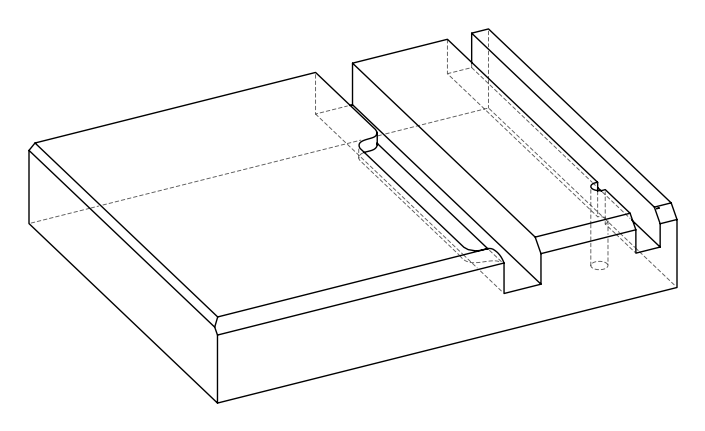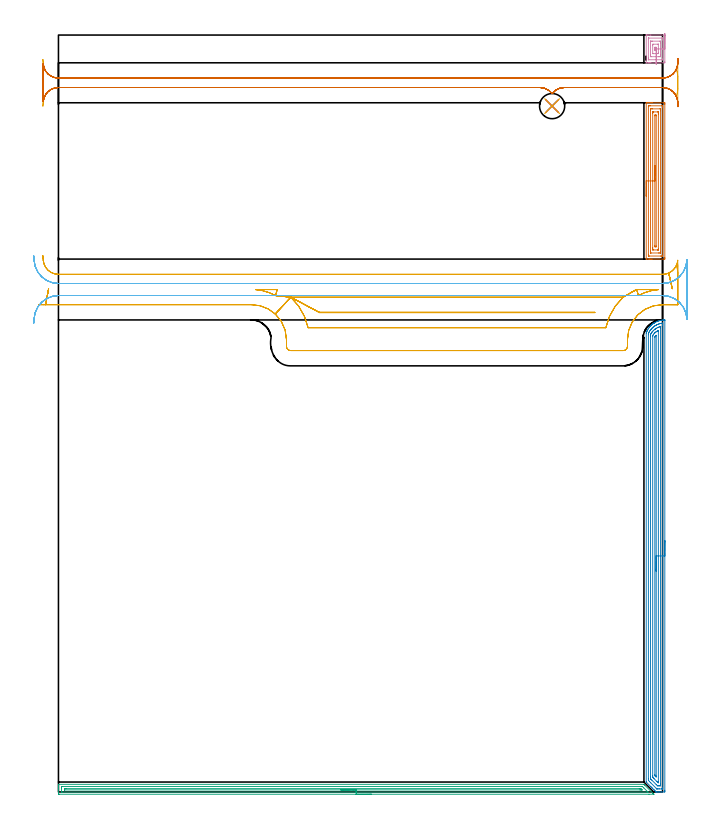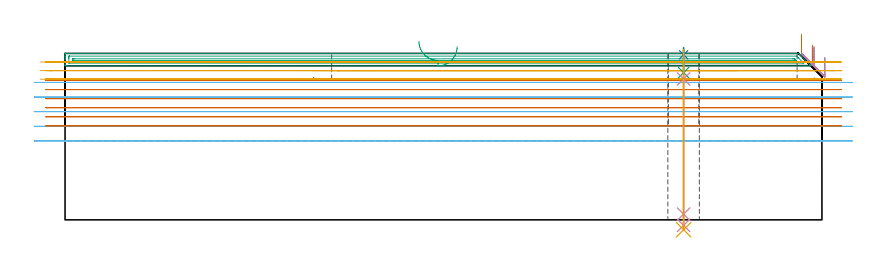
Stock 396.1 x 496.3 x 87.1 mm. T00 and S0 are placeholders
(PLAN: 11 operations, 7 tool changes, 65.4 min)
(1 AREA_MILL | FG_CHAMFER_SURFACE | UGT0205_001 | 4.31 min | 8612 mm3)
(2 AREA_MILL_1 | FG_CHAMFER_SURFACE_1 | UGT0205_001 | 12.42 min | 23513 mm3)
(3 AREA_MILL_2 | FG_CHAMFER_SURFACE_2 | UGT0205_001 | 9.47 min | 8150 mm3)
(4 AREA_MILL_3 | FG_CHAMFER_SURFACE_3 | UGT0205_001 | 0.94 min | 1841 mm3)
(5 MILL_OPEN_POCKET | POCKET_OPEN | UGT0201_094 | Follow Part, ap 5, ae 75% | 17.18 min | 451102 mm3)
(6 MILL_RECTANGULAR_SLOT | SLOT_RECTANGULAR | UGT0201_004 | Follow Part, ap 8, ae 75% | 9.43 min | 510513 mm3)
(7 MILL_RECTANGULAR_SLOT_1 | SLOT_RECTANGULAR_1 | UGT0201_094 | Follow Part, ap 5, ae 75% | 10.73 min | 254276 mm3)
(8 SPOT_DRILL | STEP1HOLE | NXT0321_9005460120000 | 0.03 min | 2 mm3)
(9 DRILL_BLIND_HOLE_INTO_CENTER | STEP1HOLE | NXT0301_038 | 0.05 min | 63 mm3)
(10 GUN_DRILL_THROUGH_HOLE | STEP1HOLE | UGT0307_002 | 0.44 min | 1488 mm3)
(11 SPADE_DRILL_TO_ENLARGE_THROUGH_HOLE | STEP1HOLE | UGT0306_007 | 0.38 min | 12643 mm3)
(TOOL UGT0205_001 | Chamfer Mill 20 x 3 x 45 deg. | D20 FL50 Z2)
(TOOL UGT0201_094 | End mill 20 mm | D20 FL38 Z4)
(TOOL UGT0201_004 | End Mill 32 mm | D32 FL53 Z6)
(TOOL NXT0321_9005460120000 | NC Spot Drill, 142deg, 12mm, Carbide, Uncoated | D12 PA142 FL30 Z2)
(TOOL NXT0301_038 | Carbide Drill 6.7mm [860.1-0670-034A1-MM 2214] | D6.7 PA140 FL53 Z2)
(TOOL UGT0307_002 | Gun Drill 6 mm | D6 PA130 FL24 Z1)
(TOOL UGT0306_007 | Spade Drill 16.5mm | D16.5 PA132 FL10 Z2)
(OP 1 AREA_MILL)
G17 G21 G94 G90
T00 M6
G54
G17 G0 G90 X385.4 Y390.65 S1061 M3
G43 Z97.1 H0
G94 G1 Y390.688 Z96.228 F250.
Y390.802 Z95.363
Y390.991 Z94.512
Y391.253 Z93.68
Y391.587 Z92.874
Y391.99 Z92.1
Y392.458 Z91.364
Y392.99 Z90.672
Y393.579 Z90.029
Y394.222 Z89.439
Y394.914 Z88.908
Y395.65 Z88.44
Y396.424 Z88.037
Y397.23 Z87.703
Y398.062 Z87.441
Y398.913 Z87.252
Y399.778 Z87.138
Y400.65 Z87.1
Y451.784
X385.403 Y451.89 Z87.089
X385.501 Y451.897 Z86.991
X385.607 Y451.9 Z86.891
X386.256 Z86.243
X387.092 Z85.407
X387.551 Z84.945
X387.781 Z84.716
X388.429 Z84.068
X388.658 Z83.839
X389.306 Z83.187
X396.88 Z75.617
X397.204 Y451.896 Z75.293
X397.591 Y451.89 Z74.905
X397.595 Y451.735 Z74.903
X397.599 Y451.339 Z74.901
X397.6 Y450.937 Z74.9
Y350.449
X397.599 Y349.961 Z74.901
X397.595 Y349.564 Z74.903
X397.591 Y349.41 Z74.905
X397.204 Y349.4 Z75.293
X389.306 Z83.187
X388.658 Z83.839
X388.429 Z84.068
X387.781 Z84.716
X387.551 Z84.945
X387.092 Z85.407
X385.607 Z86.891
X385.501 Y349.403 Z86.991
X385.403 Y349.41 Z87.089
X385.4 Y349.516 Z87.1
Y400.65
X386.814 Z85.686
X386.815 Y449.56 Z85.685
X386.816 Y449.747 Z85.684
X386.819 Y449.84 Z85.681
X386.821 Y449.878 Z85.679
X386.882 Y449.89 Z85.618
X387.219 Y449.898 Z85.281
X387.551 Y449.899 Z84.949
X388.094 Y449.9 Z84.406
X395.449 Y449.899 Z77.051
X395.995 Y449.896 Z76.505
X396.124 Y449.89 Z76.376
X396.179 Y449.876 Z76.321
X396.183 Y449.705 Z76.317
X396.184 Y449.56 Z76.316
X396.186 Y448.814 Z76.314
X396.185 Y351.74 Z76.315
X396.184 Y351.553 Z76.316
X396.181 Y351.46 Z76.319
X396.179 Y351.422 Z76.321
X396.118 Y351.41 Z76.382
X395.781 Y351.402 Z76.719
X395.449 Y351.401 Z77.051
X394.906 Y351.4 Z77.594
X387.551 Y351.401 Z84.949
X387.005 Y351.404 Z85.495
X386.876 Y351.41 Z85.624
X386.821 Y351.424 Z85.679
X386.817 Y351.594 Z85.683
X386.816 Y351.74 Z85.684
X386.814 Y352.486 Z85.686
Y400.65
X388.228 Z84.272
X388.229 Y447.095 Z84.271
X388.234 Y447.782 Z84.266
X388.235 Y447.875 Z84.265
X388.32 Y447.892 Z84.18
X388.429 Y447.895 Z84.071
X389.19 Y447.9 Z83.31
X389.306 Z83.194
X394.455 Z78.045
X394.571 Y447.898 Z77.929
X394.688 Y447.894 Z77.812
X394.76 Y447.89 Z77.74
X394.765 Y447.848 Z77.735
X394.767 Y447.782 Z77.733
X394.77 Y447.58 Z77.73
X394.771 Y446.893 Z77.729
X394.772 Y446.69 Z77.728
X394.771 Y354.205 Z77.729
X394.766 Y353.518 Z77.734
X394.765 Y353.425 Z77.735
X394.679 Y353.408 Z77.821
X394.571 Y353.405 Z77.929
X393.81 Y353.4 Z78.69
X393.694 Z78.806
X388.545 Z83.955
X388.429 Y353.402 Z84.071
X388.312 Y353.406 Z84.188
X388.24 Y353.41 Z84.26
X388.235 Y353.452 Z84.265
X388.233 Y353.518 Z84.267
X388.23 Y353.72 Z84.27
X388.229 Y354.407 Z84.271
X388.228 Y354.61 Z84.272
Y400.65
X389.643 Z82.857
Y445.114
X389.646 Y445.659 Z82.854
X389.65 Y445.844 Z82.85
X389.656 Y445.89 Z82.844
X389.699 Y445.894 Z82.801
X389.796 Y445.897 Z82.704
X390.184 Y445.9 Z82.316
X390.286 Z82.214
X392.919 Y445.899 Z79.581
X393.218 Y445.89 Z79.282
X393.351 Y445.88 Z79.149
X393.352 Y445.806 Z79.148
X393.356 Y445.456 Z79.144
X393.357 Y445.114 Z79.143
Y444.566
Y356.186
X393.354 Y355.641 Z79.146
X393.35 Y355.456 Z79.15
X393.344 Y355.409 Z79.156
X393.301 Y355.406 Z79.199
X393.204 Y355.403 Z79.296
X392.816 Y355.4 Z79.684
X392.714 Z79.786
X390.081 Y355.401 Z82.419
X389.782 Y355.41 Z82.718
X389.649 Y355.42 Z82.851
X389.648 Y355.494 Z82.852
X389.644 Y355.844 Z82.856
X389.643 Y356.186 Z82.857
Y356.734
Y400.65
X391.057 Z81.443
Y443.335
X391.061 Y443.89 Z81.439
X391.387 Y443.895 Z81.113
X391.939 Y443.89 Z80.561
X391.943 Y443.335 Z80.557
Y357.965
X391.939 Y357.41 Z80.561
X391.613 Y357.405 Z80.887
X391.061 Y357.41 Z81.439
X391.057 Y357.965 Z81.443
Y357.969
Y400.65
Y401.522 Z81.481
Y402.386 Z81.595
Y403.238 Z81.784
Y404.07 Z82.046
Y404.876 Z82.38
Y405.65 Z82.783
Y406.386 Z83.252
Y407.078 Z83.783
Y407.721 Z84.372
Y408.31 Z85.015
Y408.841 Z85.707
Y409.31 Z86.443
Y409.713 Z87.217
Y410.047 Z88.023
Y410.309 Z88.855
Y410.498 Z89.707
Y410.612 Z90.572
Y410.65 Z91.443
G0 Z97.1
M5
M2
(OP 2 AREA_MILL_1)
G17 G21 G94 G90
T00 M6
G54
G17 G0 G90 X397.6 Y164.753 S1061 M3
G43 Z97.1 H0
Z84.9
G94 G1 Y164.715 Z84.028 F250.
Y164.601 Z83.164
Y164.412 Z82.312
Y164.15 Z81.48
Y163.816 Z80.674
Y163.413 Z79.9
Y162.944 Z79.164
Y162.413 Z78.472
Y161.824 Z77.829
Y161.181 Z77.24
Y160.489 Z76.708
Y159.753 Z76.24
Y158.979 Z75.837
Y158.173 Z75.503
Y157.341 Z75.241
Y156.489 Z75.052
Y155.624 Z74.938
Y154.753 Z74.9
Y1.111
X397.599 Y0.62 Z74.901
X397.596 Y0.222 Z74.902
X397.592 Y0.01 Z74.905
X397.204 Y0. Z75.292
X395.449 Z77.046
X394.035 Z78.462
X393.694 Z78.802
X393.012 Z79.488
X391.975 Z80.524
X391.939 Y0.002 Z80.559
X391.906 Y0.005 Z80.591
X391.878 Y0.025 Z80.62
X391.739 Y0.16 Z80.76
X391.284 Y0.616 Z81.216
X391.061 Y0.837 Z81.435
X390.451 Y1.448 Z82.048
X390.386 Y1.514 Z82.113
X390.184 Y1.714 Z82.312
X389.619 Y2.281 Z82.881
X389.492 Y2.408 Z83.007
X389.306 Y2.592 Z83.19
X388.786 Y3.114 Z83.714
X388.429 Y3.469 Z84.067
X385.721 Y6.178 Z86.777
X385.531 Y6.371 Z86.965
X385.4 Y6.505 Z87.084
Y6.875 Z87.1
Y300.844
X385.404 Y301.07 Z87.089
X385.478 Y301.263 Z87.022
X385.507 Y301.335 Z86.993
X385.635 Y301.645 Z86.865
X385.675 Y301.737 Z86.825
X385.729 Y301.857 Z86.771
X385.796 Y302.009 Z86.702
X385.833 Y302.092 Z86.664
X385.876 Y302.184 Z86.619
X386.049 Y302.534 Z86.45
X386.073 Y302.581 Z86.427
X386.084 Y302.6 Z86.416
X386.566 Y303.429 Z85.932
X386.944 Y304.009 Z85.552
X387.171 Y304.322 Z85.327
X387.489 Y304.726 Z85.01
X387.551 Y304.8 Z84.948
X387.818 Y305.12 Z84.681
X387.927 Y305.241 Z84.573
X387.99 Y305.307 Z84.51
X388.292 Y305.624 Z84.208
X388.426 Y305.758 Z84.073
X388.691 Y306.021 Z83.809
X388.895 Y306.205 Z83.604
X389.171 Y306.44 Z83.328
X389.306 Y306.555 Z83.192
X389.424 Y306.651 Z83.074
X389.563 Y306.765 Z82.936
X389.873 Y307.001 Z82.627
X390.016 Y307.098 Z82.483
X390.184 Y307.212 Z82.313
X390.35 Y307.323 Z82.15
X390.436 Y307.382 Z82.064
X390.459 Y307.396 Z82.041
X390.623 Y307.497 Z81.874
X390.758 Y307.579 Z81.742
X390.944 Y307.694 Z81.556
X391.061 Y307.767 Z81.435
X391.159 Y307.826 Z81.34
X391.27 Y307.894 Z81.229
X392.181 Y308.341 Z80.318
X393.054 Y308.704 Z79.445
X393.28 Y308.787 Z79.219
X393.926 Y308.984 Z78.574
X394.801 Y309.202 Z77.699
X395.529 Y309.332 Z76.971
X395.674 Y309.357 Z76.826
X396.326 Y309.429 Z76.172
X396.54 Y309.452 Z75.958
X396.867 Y309.47 Z75.633
X397.204 Y309.485 Z75.295
X397.593 Y309.503 Z74.907
X397.596 Y309.432 Z74.904
X397.598 Y309.332 Z74.902
X397.6 Y309.13 Z74.9
Y154.753
X396.186 Z76.314
Y2.551
X396.179 Y2.017 Z76.321
X396.159 Y2.01 Z76.341
X396.089 Y2.005 Z76.411
X395.982 Y2.002 Z76.518
X395.849 Y2. Z76.651
X395.449 Z77.051
X394.094 Z78.406
X393.216 Z79.284
X392.816 Y2.003 Z79.684
X392.416 Y2.008 Z80.084
X392.364 Y2.01 Z80.136
X392.332 Y2.03 Z80.168
X392.276 Y2.081 Z80.224
X392.164 Y2.188 Z80.336
X391.942 Y2.408 Z80.558
X388.368 Y5.982 Z84.132
X387.551 Y6.801 Z84.949
X387.48 Y6.875 Z85.02
X386.821 Y7.618 Z85.679
X386.814 Y8.662 Z85.686
Y299.807
X386.821 Y300.51 Z85.679
X386.868 Y300.645 Z85.632
X386.957 Y300.844 Z85.543
X387.15 Y301.252 Z85.35
X387.415 Y301.737 Z85.085
X387.446 Y301.791 Z85.054
X387.465 Y301.825 Z85.035
X387.551 Y301.966 Z84.949
X387.809 Y302.368 Z84.691
X387.981 Y302.631 Z84.519
X388.172 Y302.892 Z84.328
X388.429 Y303.221 Z84.071
X388.564 Y303.387 Z83.936
X388.682 Y303.524 Z83.818
X388.986 Y303.85 Z83.514
X389.306 Y304.183 Z83.194
X389.423 Y304.299 Z83.077
X389.547 Y304.418 Z82.953
X389.894 Y304.713 Z82.606
X390.184 Y304.952 Z82.316
X390.384 Y305.108 Z82.116
X390.657 Y305.311 Z81.843
X390.901 Y305.474 Z81.599
X391.061 Y305.577 Z81.439
X391.447 Y305.812 Z81.053
X391.939 Y306.1 Z80.561
X392.006 Y306.137 Z80.494
X392.141 Y306.205 Z80.359
X392.604 Y306.421 Z79.896
X392.816 Y306.513 Z79.684
X393.226 Y306.68 Z79.274
X393.694 Y306.857 Z78.806
X393.874 Y306.915 Z78.626
X394.508 Y307.098 Z77.992
X394.956 Y307.2 Z77.544
X395.282 Y307.268 Z77.218
X395.449 Y307.296 Z77.051
X396.044 Y307.385 Z76.456
X396.139 Y307.393 Z76.361
X396.179 Y307.386 Z76.321
X396.183 Y307.244 Z76.317
X396.184 Y307.098 Z76.316
X396.186 Y306.348 Z76.314
Y306.205
Y154.753
X394.772 Z77.728
X394.771 Y5.088 Z77.729
X394.77 Y4.885 Z77.73
X394.765 Y4.195 Z77.735
X394.756 Y4.007 Z77.744
X394.571 Y4.005 Z77.929
X393.884 Y4.001 Z78.616
X393.694 Z78.806
X393.003 Y4.004 Z79.497
X392.816 Y4.01 Z79.684
X392.616 Y4.195 Z79.884
X391.939 Y4.862 Z80.561
X389.031 Y7.769 Z83.469
X388.429 Y8.381 Z84.071
X388.291 Y8.525 Z84.209
X388.235 Y8.599 Z84.265
X388.234 Y8.662 Z84.266
X388.231 Y8.864 Z84.269
X388.229 Y9.556 Z84.271
Y9.76 Z84.272
Y299.056 Z84.271
X388.23 Y299.259 Z84.27
X388.235 Y299.95 Z84.265
X388.299 Y300.082 Z84.201
X388.429 Y300.32 Z84.071
X388.621 Y300.648 Z83.879
X388.74 Y300.844 Z83.76
X388.966 Y301.19 Z83.534
X389.306 Y301.653 Z83.194
X389.343 Y301.7 Z83.157
X389.373 Y301.737 Z83.127
X389.76 Y302.169 Z82.74
X390.2 Y302.631 Z82.3
X390.666 Y303.034 Z81.834
X391.061 Y303.353 Z81.439
X391.157 Y303.427 Z81.343
X391.292 Y303.524 Z81.208
X391.688 Y303.779 Z80.812
X391.939 Y303.933 Z80.561
X392.241 Y304.11 Z80.259
X392.815 Y304.419 Z79.685
X393.434 Y304.682 Z79.066
X393.694 Y304.787 Z78.806
X394.071 Y304.927 Z78.429
X394.571 Y305.07 Z77.929
X394.759 Y305.12 Z77.741
X394.766 Y305.113 Z77.734
X394.769 Y305.11 Z77.731
X394.771 Y304.418 Z77.729
Y304.214
X394.772 Y154.753 Z77.728
X393.357 Z79.143
Y6.875
X393.355 Y6.327 Z79.145
X393.351 Y6.141 Z79.149
X393.347 Y6.01 Z79.153
X393.246 Y6.015 Z79.254
X392.816 Y6.437 Z79.684
X392.374 Y6.875 Z80.126
X390.587 Y8.662 Z81.913
X390.184 Y9.068 Z82.316
X389.703 Y9.556 Z82.797
X389.65 Y9.629 Z82.85
X389.647 Y9.694 Z82.853
X389.645 Y9.831 Z82.855
X389.643 Y10.106 Z82.857
Y10.449
Y298.714
X389.645 Y299.056 Z82.855
X389.647 Y299.194 Z82.853
X389.65 Y299.26 Z82.85
X389.675 Y299.312 Z82.825
X389.774 Y299.474 Z82.726
X390.091 Y299.95 Z82.409
X390.131 Y300.004 Z82.369
X390.184 Y300.071 Z82.316
X390.536 Y300.485 Z81.964
X390.869 Y300.844 Z81.631
X390.967 Y300.94 Z81.533
X391.061 Y301.027 Z81.439
X391.438 Y301.354 Z81.062
X391.925 Y301.737 Z80.575
X391.933 Y301.743 Z80.567
X391.939 Y301.747 Z80.561
X392.477 Y302.083 Z80.023
X392.816 Y302.278 Z79.684
X393.042 Y302.401 Z79.458
X393.239 Y302.499 Z79.261
X393.332 Y302.541 Z79.168
X393.351 Y302.548 Z79.149
X393.353 Y302.521 Z79.147
X393.355 Y302.466 Z79.145
X393.357 Y302.367 Z79.143
Y302.08
Y154.753
X391.943 Z80.557
Y10.449
X391.939 Y9.771 Z80.561
X391.255 Y10.449 Z81.245
X391.061 Y10.649 Z81.439
X391.057 Y11.343 Z81.443
Y298.163
X391.061 Y298.483 Z81.439
X391.315 Y298.798 Z81.185
X391.546 Y299.056 Z80.954
X391.74 Y299.259 Z80.76
X391.939 Y299.439 Z80.561
X391.943 Y299.056 Z80.557
Y154.753
Y153.881 Z80.595
Y153.016 Z80.709
Y152.165 Z80.898
Y151.333 Z81.16
Y150.527 Z81.494
Y149.753 Z81.897
Y149.017 Z82.365
Y148.325 Z82.896
Y147.682 Z83.486
Y147.092 Z84.129
Y146.561 Z84.821
Y146.093 Z85.557
Y145.69 Z86.331
Y145.356 Z87.137
Y145.094 Z87.969
Y144.905 Z88.82
Y144.791 Z89.685
Y144.753 Z90.557
G0 Z97.1
M5
M2
(OP 3 AREA_MILL_2)
G17 G21 G94 G90
T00 M6
G54
G17 G0 G90 X205.2 Y-1.5 S1061 M3
G43 Z97.1 H0
Z90.6
G94 G1 X205.162 Z89.728 F250.
X205.048 Z88.864
X204.859 Z88.012
X204.597 Z87.18
X204.263 Z86.374
X203.86 Z85.6
X203.392 Z84.864
X202.861 Z84.172
X202.271 Z83.529
X201.628 Z82.94
X200.936 Z82.409
X200.2 Z81.94
X199.426 Z81.537
X198.62 Z81.203
X197.788 Z80.941
X196.937 Z80.752
X196.072 Z80.638
X195.2 Z80.6
X0.608 Y-1.499 Z80.601
X0.035 Y-1.493 Z80.604
X0.007 Y-1.491 Z80.606
X0. Y-0.922 Z81.175
Y1.75 Z83.844
Y2.318 Z84.415
Y2.641 Z84.737
Y3.209 Z85.305
Y3.531 Z85.626
Y4.175 Z86.275
Y4.582 Z86.681
X0.007 Y4.954 Z87.045
X0.01 Y4.997 Z87.088
X0.162 Y5. Z87.1
X383.544
X383.895 Y4.997 Z87.088
X384.159 Y4.741 Z86.841
X384.48 Y4.422 Z86.519
X389.823 Y-0.922 Z81.176
X389.91 Y-1.009 Z81.09
X390.09 Y-1.189 Z80.91
X390.268 Y-1.367 Z80.73
X390.387 Y-1.488 Z80.61
X390.388 Y-1.496 Z80.602
X390.387 Y-1.499 Z80.599
X390.268 Y-1.5 Z80.6
X387.22
X195.2
Y-0.086 Z82.014
X2.338 Y-0.085 Z82.015
X2.229 Y-0.083 Z82.017
X2.018 Y-0.079 Z82.021
X2.01 Y-0.031 Z82.069
X2.003 Y0.359 Z82.459
X2. Y2.142 Z84.242
Y2.641 Z84.741
X2.001 Y3.031 Z85.131
X2.008 Y3.531 Z85.631
X2.01 Y3.573 Z85.673
X2.174 Y3.581 Z85.681
X2.284 Y3.584 Z85.684
X2.339 Y3.585 Z85.685
X2.393 Y3.586 Z85.686
X382.651 Y3.585 Z85.685
X382.706 Y3.584 Z85.684
X382.815 Y3.579 Z85.679
X382.864 Y3.574 Z85.674
X382.881 Y3.561 Z85.661
X382.916 Y3.531 Z85.631
X383.544 Y2.906 Z85.006
X383.81 Y2.641 Z84.741
X386.222 Y0.229 Z82.329
X386.481 Y-0.031 Z82.069
X386.517 Y-0.069 Z82.031
X386.526 Y-0.08 Z82.02
X386.514 Y-0.082 Z82.018
X386.441 Y-0.084 Z82.016
X386.332 Y-0.086 Z82.014
X386.277
X195.2
Y1.328 Z83.428
X4.178 Y1.329 Z83.429
X4.038 Y1.33 Z83.43
X4.015 Y1.332 Z83.432
X4.01 Y1.334 Z83.434
X4.007 Y1.359 Z83.459
X4.002 Y1.454 Z83.554
X4.001 Y1.572 Z83.672
X4. Y1.75 Z83.85
X4.001 Y1.927 Z84.027
X4.007 Y2.106 Z84.206
X4.01 Y2.154 Z84.254
X4.025 Y2.165 Z84.265
X4.073 Y2.167 Z84.267
X4.178 Y2.169 Z84.269
X4.649 Y2.171 Z84.271
X5.071
X380.866
X381.338 Y2.17 Z84.27
X381.759 Y2.166 Z84.266
X381.814 Y2.165 Z84.265
X381.874 Y2.115 Z84.215
X382. Y1.993 Z84.093
X382.248 Y1.75 Z83.85
X382.651 Y1.345 Z83.445
X382.654 Y1.334 Z83.434
X382.651 Y1.333 Z83.433
X382.18 Y1.33 Z83.43
X381.759 Y1.329 Z83.429
X381.289 Y1.328 Z83.428
X195.2
X194.329 Z83.467
X193.464 Z83.58
X192.612 Z83.769
X191.78 Z84.032
X190.974 Z84.365
X190.2 Z84.768
X189.464 Z85.237
X188.772 Z85.768
X188.129 Z86.357
X187.54 Z87.001
X187.009 Z87.693
X186.54 Z88.428
X186.137 Z89.202
X185.803 Z90.008
X185.541 Z90.84
X185.352 Z91.692
X185.238 Z92.557
X185.2 Z93.428
G0 Z97.1
M5
M2
(OP 4 AREA_MILL_3)
G17 G21 G94 G90
T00 M6
G54
G17 G0 G90 X397.6 Y497.2 S1061 M3
G43 Z97.1 H0
Z84.9
G94 G1 Y497.162 Z84.028 F250.
Y497.048 Z83.164
Y496.859 Z82.312
Y496.597 Z81.48
Y496.263 Z80.674
Y495.86 Z79.9
Y495.392 Z79.164
Y494.86 Z78.472
Y494.271 Z77.829
Y493.628 Z77.24
Y492.936 Z76.708
Y492.2 Z76.24
Y491.426 Z75.837
Y490.62 Z75.503
Y489.788 Z75.241
Y488.936 Z75.052
Y488.072 Z74.938
Y487.2 Z74.9
X397.599 Y478.715 Z74.901
X397.596 Y478.316 Z74.902
X397.592 Y478.11 Z74.905
X397.204 Y478.1 Z75.294
X388.429 Z84.065
X387.882 Z84.614
X387.551 Z84.945
X387.005 Z85.491
X386.674 Z85.821
X385.699 Z86.8
X385.547 Y478.103 Z86.945
X385.402 Y478.11 Z87.088
X385.4 Y478.269 Z87.1
Y496.132
X385.402 Y496.29 Z87.088
X385.547 Y496.297 Z86.945
X385.699 Y496.3 Z86.8
X386.011 Z86.488
X386.674 Z85.821
X387.882 Z84.614
X388.429 Z84.065
X397.204 Z75.294
X397.48 Y496.297 Z75.017
X397.592 Y496.29 Z74.906
X397.599 Y496.176 Z74.899
X397.6 Y495.685 Z74.9
Y487.2
X396.186 Z76.314
X396.185 Y480.501 Z76.315
X396.181 Y480.128 Z76.319
X396.18 Y480.112 Z76.32
X396.149 Y480.107 Z76.351
X396.08 Y480.102 Z76.42
X395.975 Y480.1 Z76.525
X395.843 Z76.657
X387.068 Z85.432
X386.886 Y480.102 Z85.614
X386.855 Y480.104 Z85.645
X386.826 Y480.109 Z85.674
X386.821 Y480.148 Z85.679
X386.815 Y480.357 Z85.685
X386.814 Y480.501 Z85.686
Y481.252
X386.815 Y493.899 Z85.685
X386.819 Y494.272 Z85.681
X386.82 Y494.288 Z85.68
X386.851 Y494.293 Z85.649
X386.92 Y494.298 Z85.58
X387.025 Y494.3 Z85.475
X387.157 Z85.343
X395.932 Z76.568
X396.114 Y494.298 Z76.386
X396.145 Y494.296 Z76.355
X396.174 Y494.291 Z76.326
X396.179 Y494.252 Z76.321
X396.185 Y494.043 Z76.315
X396.186 Y493.899 Z76.314
Y493.148
Y487.2
X394.772 Z77.728
Y483.181
X394.771 Y482.288 Z77.729
X394.77 Y482.186 Z77.73
X394.768 Y482.136 Z77.732
X394.765 Y482.116 Z77.735
X394.749 Y482.107 Z77.751
X394.571 Y482.104 Z77.929
X393.878 Y482.1 Z78.622
X393.694 Z78.806
X388.612 Y482.101 Z83.888
X388.429 Y482.105 Z84.071
X388.251 Y482.11 Z84.249
X388.235 Y482.288 Z84.265
X388.232 Y482.488 Z84.268
X388.229 Y483.181 Z84.271
X388.228 Y483.385 Z84.272
X388.229 Y492.112 Z84.271
X388.23 Y492.214 Z84.27
X388.232 Y492.264 Z84.268
X388.235 Y492.284 Z84.265
X388.251 Y492.293 Z84.249
X388.429 Y492.296 Z84.071
X389.122 Y492.3 Z83.378
X389.306 Z83.194
X394.388 Y492.299 Z78.112
X394.571 Y492.295 Z77.929
X394.749 Y492.29 Z77.751
X394.765 Y492.112 Z77.735
X394.768 Y491.912 Z77.732
X394.771 Y491.219 Z77.729
X394.772 Y491.015 Z77.728
Y487.2
X393.357 Z79.143
Y484.967
X393.354 Y484.42 Z79.146
X393.35 Y484.233 Z79.15
X393.342 Y484.11 Z79.158
X392.791 Y484.1 Z79.709
X390.158 Z82.342
X389.759 Y484.107 Z82.741
X389.661 Y484.11 Z82.839
X389.649 Y484.116 Z82.851
X389.647 Y484.131 Z82.853
X389.644 Y484.164 Z82.856
X389.643 Y484.237 Z82.857
Y489.433
X389.646 Y489.98 Z82.854
X389.65 Y490.166 Z82.85
X389.658 Y490.29 Z82.842
X390.209 Y490.3 Z82.291
X392.842 Z79.658
X393.241 Y490.293 Z79.259
X393.339 Y490.29 Z79.161
X393.351 Y490.284 Z79.149
X393.353 Y490.269 Z79.147
X393.356 Y490.236 Z79.144
X393.357 Y490.163 Z79.143
Y487.2
X391.943 Z80.557
Y486.753
X391.939 Y486.11 Z80.561
X391.698 Y486.105 Z80.802
X391.061 Y486.11 Z81.439
X391.057 Y486.753 Z81.443
Y486.758
Y487.647
X391.061 Y488.29 Z81.439
X391.302 Y488.295 Z81.198
X391.939 Y488.29 Z80.561
X391.943 Y487.647 Z80.557
Y487.2
Y486.328 Z80.595
Y485.463 Z80.709
Y484.612 Z80.898
Y483.78 Z81.16
Y482.974 Z81.494
Y482.2 Z81.896
Y481.464 Z82.365
Y480.772 Z82.896
Y480.129 Z83.486
Y479.539 Z84.129
Y479.008 Z84.821
Y478.54 Z85.557
Y478.137 Z86.33
Y477.803 Z87.136
Y477.54 Z87.968
Y477.352 Z88.82
Y477.238 Z89.685
Y477.2 Z90.557
G0 Z97.1
M5
M2
(OP 5 MILL_OPEN_POCKET)
G17 G21 G94 G90
T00 M6
G54
G17 G0 G90 X-13. Y319.5 S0 M3
G43 Z97.1 H0
Z82.6
G94 G1 X-10. F250.
X-8.436 F500.
X-6.455 Y329.995
X-8.436 Y319.5
X126.6
G2 X142.165 Y313.397 R22.9
G1 X152.36 Y324.4
X142.415 Y325.449
G3 X129.163 Y329.4 R32.9
G1 X143.7
G3 X142.415 Y325.449 R10.
G1 X152.36 Y324.4
X170.922 Y314.5
X171.002 Y314.3
X351.598
X351.678 Y314.5
X170.922
X152.36 Y324.4
G2 X163.689 Y304.4 R37.9
G1 X358.911
G2 X370.24 Y324.4 R37.9
G1 X378.9 Y329.4
X393.434
G3 X380.185 Y325.45 R32.9
X378.9 Y329.4 R10.
G1 X370.24 Y324.4
X152.36
X142.165 Y313.397
G2 X149.5 Y296.6 R22.9
G1 Y292.3
G3 X152.4 Y289.4 R2.9
G1 X370.2
G3 X373.1 Y292.3 R2.9
G1 Y296.6
G2 X396.1 Y319.5 R22.9
G1 X396.187
X406.1 Y319.456
Y340.299
G3 X405.005 Y344.85 R10.
G2 X400.153 Y340.258 R10.
G1 X402.513 Y329.974
X400.153 Y340.258
G2 X396.1 Y339.4 R10.
G1 X0.
G2 X-9.97 Y348.626 R10.
G1 X-10.202 Y351.617 F250.
G0 X-13. Y319.5 Z78.1
G1 X-10.
X-8.436 F500.
X-6.455 Y329.995
X-8.436 Y319.5
X126.6
G2 X142.165 Y313.397 R22.9
G1 X152.36 Y324.4
X142.415 Y325.449
G3 X129.163 Y329.4 R32.9
G1 X143.7
G3 X142.415 Y325.449 R10.
G1 X152.36 Y324.4
X170.922 Y314.5
X171.002 Y314.3
X351.598
X351.678 Y314.5
X170.922
X152.36 Y324.4
G2 X163.689 Y304.4 R37.9
G1 X358.911
G2 X370.24 Y324.4 R37.9
G1 X378.9 Y329.4
X393.434
G3 X380.185 Y325.45 R32.9
X378.9 Y329.4 R10.
G1 X370.24 Y324.4
X152.36
X142.165 Y313.397
G2 X149.5 Y296.6 R22.9
G1 Y292.3
G3 X152.4 Y289.4 R2.9
G1 X370.2
G3 X373.1 Y292.3 R2.9
G1 Y296.6
G2 X396.1 Y319.5 R22.9
G1 X396.187
X406.1 Y319.456
Y340.302
Y344.869
G3 X405.854 Y347.075 R10.
G1 X405.824 Y347.068
G2 X400.153 Y340.258 R10.
G1 X402.513 Y329.974
X400.153 Y340.258
G2 X396.1 Y339.4 R10.
G1 X0.
G2 X-9.97 Y348.626 R10.
G1 X-10.202 Y351.617 F250.
G0 X-13. Y319.5 Z73.6
G1 X-10.
X-8.436 F500.
X-6.455 Y329.995
X-8.436 Y319.5
X126.6
G2 X142.165 Y313.397 R22.9
G1 X152.36 Y324.4
X142.415 Y325.449
G3 X129.163 Y329.4 R32.9
G1 X143.7
G3 X142.415 Y325.449 R10.
G1 X152.36 Y324.4
X170.922 Y314.5
X171.002 Y314.3
X351.598
X351.678 Y314.5
X170.922
X152.36 Y324.4
G2 X163.689 Y304.4 R37.9
G1 X358.911
G2 X370.24 Y324.4 R37.9
G1 X378.9 Y329.4
X393.434
G3 X380.185 Y325.45 R32.9
X378.9 Y329.4 R10.
G1 X370.24 Y324.4
X152.36
X142.165 Y313.397
G2 X149.5 Y296.6 R22.9
G1 Y292.3
G3 X152.4 Y289.4 R2.9
G1 X370.2
G3 X373.1 Y292.3 R2.9
G1 Y296.6
G2 X396.1 Y319.5 R22.9
G1 X396.187
X406.1 Y319.456
Y348.626
X406.07
G2 X400.153 Y340.258 R10.
G1 X402.513 Y329.974
X400.153 Y340.258
G2 X396.1 Y339.4 R10.
G1 X0.
G2 X-9.97 Y348.626 R10.
G1 X-10.202 Y351.617 F250.
G0 Z97.1
Y449.683
Z82.6
G1 X-9.97 Y452.674
G2 X0. Y461.9 R10. F500.
G1 X315.697
G2 X323.7 Y457.896 R10.
X331.703 Y461.9 R10.
G1 X396.1
G2 X405.005 Y456.45 R10.
G3 X406.1 Y461.001 R10.
G1 Y468.997
G3 X405.004 Y473.548 R10.
G2 X396.1 Y468.1 R10.
G1 X0.
G2 X-9.97 Y477.326 R10.
G1 X-10.202 Y480.317 F250.
G0 Z97.1
X406.522 Y478.724
Z78.1
G1 X405.833 Y475.804
G2 X396.1 Y468.1 R10. F500.
G1 X0.
G2 X-9.97 Y477.326 R10.
G1 X-10.
Y452.674
X-9.97
G2 X0. Y461.9 R10.
G1 X315.697
G2 X323.7 Y457.896 R10.
X331.703 Y461.9 R10.
G1 X396.1
G2 X405.824 Y454.232 R10.
G1 X406.524 Y451.315 F250.
G0 Z97.1
X-10.202 Y449.683
Z73.6
G1 X-9.97 Y452.674
G2 X0. Y461.9 R10. F500.
G1 X315.697
G2 X323.7 Y457.896 R10.
X331.703 Y461.9 R10.
G1 X396.1
G2 X406.07 Y452.674 R10.
G1 X406.1
Y477.326
X406.07
G2 X396.1 Y468.1 R10.
G1 X0.
G2 X-9.97 Y477.326 R10.
G1 X-10.202 Y480.317 F250.
G0 Z97.1
M5
M2
(OP 6 MILL_RECTANGULAR_SLOT)
G17 G21 G94 G90
T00 M6
G54
G17 G0 G90 X-16.154 Y307.485 S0 M3
G43 Z97.242 H0
Z71.928
G94 G1 X-15.97 Y310.479 F250.
G2 X0. Y325.5 R16. F500.
G1 X396.1
G2 X412.09 Y310.066 R16.
G1 Y348.834
G2 X396.1 Y333.4 R16.
G1 X0.
G2 X-15.97 Y348.421 R16.
G1 X-16.154 Y351.415 F250.
G0 Y307.485 Z64.271
G1 X-15.97 Y310.479
G2 X0. Y325.5 R16. F500.
G1 X396.1
G2 X412.09 Y310.066 R16.
G1 Y348.834
G2 X396.1 Y333.4 R16.
G1 X0.
G2 X-15.97 Y348.421 R16.
G1 X-16.154 Y351.415 F250.
G0 Y307.485 Z56.614
G1 X-15.97 Y310.479
G2 X0. Y325.5 R16. F500.
G1 X396.1
G2 X412.09 Y310.066 R16.
G1 Y348.834
G2 X396.1 Y333.4 R16.
G1 X0.
G2 X-15.97 Y348.421 R16.
G1 X-16.154 Y351.415 F250.
G0 Y307.485 Z48.957
G1 X-15.97 Y310.479
G2 X0. Y325.5 R16. F500.
G1 X396.1
G2 X412.09 Y310.066 R16.
G1 Y348.834
G2 X396.1 Y333.4 R16.
G1 X0.
G2 X-15.97 Y348.421 R16.
G1 X-16.154 Y351.415 F250.
G0 Y307.485 Z41.3
G1 X-15.97 Y310.479
G2 X0. Y325.5 R16. F500.
G1 X396.1
G2 X412.09 Y310.066 R16.
G1 Y348.834
G2 X396.1 Y333.4 R16.
G1 X0.
G2 X-15.97 Y348.421 R16.
G1 X-16.154 Y351.415 F250.
G0 Z97.242
M5
M2
(OP 7 MILL_RECTANGULAR_SLOT_1)
G17 G21 G94 G90
T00 M6
G54
G17 G0 G90 X406.224 Y480.65 S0 M3
G43 Z97.242 H0
Z72.887
G94 G1 X406.09 Y477.653 F250.
G2 X396.1 Y468.1 R10. F500.
G1 X0.
G2 X-9.97 Y477.326 R10.
G1 X-10.
Y452.674
X-9.97
G2 X0. Y461.9 R10.
G1 X315.697
G2 X323.7 Y457.896 R10.
X331.703 Y461.9 R10.
G1 X396.1
G2 X406.09 Y452.347 R10.
G1 X406.224 Y449.35 F250.
G0 Y480.65 Z68.15
G1 X406.09 Y477.653
G2 X396.1 Y468.1 R10. F500.
G1 X0.
G2 X-9.97 Y477.326 R10.
G1 X-10.
Y452.674
X-9.97
G2 X0. Y461.9 R10.
G1 X315.697
G2 X323.7 Y457.896 R10.
X331.703 Y461.9 R10.
G1 X396.1
G2 X406.09 Y452.347 R10.
G1 X406.224 Y449.35 F250.
G0 Y480.65 Z63.412
G1 X406.09 Y477.653
G2 X396.1 Y468.1 R10. F500.
G1 X0.
G2 X-9.97 Y477.326 R10.
G1 X-10.
Y452.674
X-9.97
G2 X0. Y461.9 R10.
G1 X315.697
G2 X323.7 Y457.896 R10.
X331.703 Y461.9 R10.
G1 X396.1
G2 X406.09 Y452.347 R10.
G1 X406.224 Y449.35 F250.
G0 Y480.65 Z58.675
G1 X406.09 Y477.653
G2 X396.1 Y468.1 R10. F500.
G1 X0.
G2 X-9.97 Y477.326 R10.
G1 X-10.
Y452.674
X-9.97
G2 X0. Y461.9 R10.
G1 X315.697
G2 X323.7 Y457.896 R10.
X331.703 Y461.9 R10.
G1 X396.1
G2 X406.09 Y452.347 R10.
G1 X406.224 Y449.35 F250.
G0 Y480.65 Z53.937
G1 X406.09 Y477.653
G2 X396.1 Y468.1 R10. F500.
G1 X0.
G2 X-9.97 Y477.326 R10.
G1 X-10.
Y452.674
X-9.97
G2 X0. Y461.9 R10.
G1 X315.697
G2 X323.7 Y457.896 R10.
X331.703 Y461.9 R10.
G1 X396.1
G2 X406.09 Y452.347 R10.
G1 X406.224 Y449.35 F250.
G0 Y480.65 Z49.2
G1 X406.09 Y477.653
G2 X396.1 Y468.1 R10. F500.
G1 X0.
G2 X-9.97 Y477.326 R10.
G1 X-10.
Y452.674
X-9.97
G2 X0. Y461.9 R10.
G1 X315.697
G2 X323.7 Y457.896 R10.
X331.703 Y461.9 R10.
G1 X396.1
G2 X406.09 Y452.347 R10.
G1 X406.224 Y449.35 F250.
G0 Z97.242
M5
M2
(OP 8 SPOT_DRILL)
G17 G21 G94 G90
T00 M6
G54
G17 G0 G90 X323.7 Y449.7 S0 M3
G43 Z97.1 H0
G94 G81 G98 Z86.386 F250. R90.1
G80
M5
M2
(OP 9 DRILL_BLIND_HOLE_INTO_CENTER)
G17 G21 G94 G90
T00 M6
G54
G17 G0 G90 X323.7 Y449.7 S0 M3
G43 Z97.1 H1
G94 G81 G98 Z77.05 F250. R89.1
G80
M5
M2
(OP 10 GUN_DRILL_THROUGH_HOLE)
G17 G21 G94 G90
T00 M6
G54
G17 G0 G90 X323.7 Y449.7 M8
G43 Z97.1 H0
Z86.857
S716 M3
G94 G1 Z73.743 F125. M26
G4 X.084
Z3. F250.
G4 X.084
Z-2.899 F125.
G4 X.084
M5
M9
G0 Z86.857
Z97.1
M2
(OP 11 SPADE_DRILL_TO_ENLARGE_THROUGH_HOLE)
G17 G21 G94 G90
T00 M6
G54
G17 G0 G90 X323.7 Y449.7 S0 M3
G43 Z97.1 H0
G94 G73 G98 Z-5.173 F250. Q15.379 R89.1
G80
M5
M2
